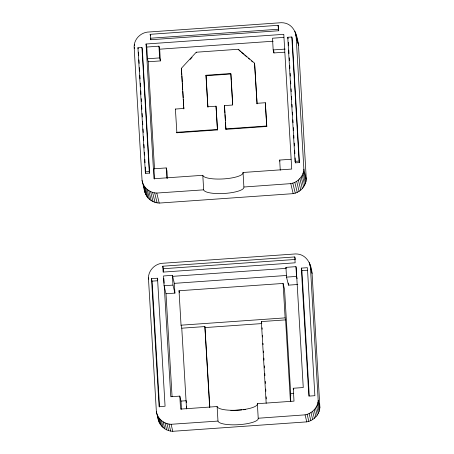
<?xml version="1.0" encoding="UTF-8"?>
<svg xmlns="http://www.w3.org/2000/svg" width="454" height="454" viewBox="0 0 454 454"><rect width="100%" height="100%" fill="white"/><g stroke="black" fill="none" stroke-linecap="round" stroke-linejoin="round"><path stroke-width="0.68" d="M134.31 44.554L134.112 46.637L142.068 180.533C144.014 186.895 143.901 194.817 149.531 199.374C152.232 201.638 155.682 202.938 159.206 203.08L293.188 193.648C300.145 192.468 305.945 186.299 306.297 179.188L298.494 45.281C297.234 34.981 293.783 22.706 281.31 22.7L147.272 32.115C140.899 33 135.354 38.159 134.31 44.554L134.634 45.888M158.571 420.784L156.38 411.761L148.43 277.865C148.52 270.635 154.496 264.285 161.59 263.343L295.628 253.928C306.439 253.882 311.37 263.927 312.08 273.501L319.888 407.408C319.531 414.519 313.737 420.688 306.779 421.874L172.792 431.3C165.324 431.198 158.23 424.984 157.998 417.368M142.068 180.533C143.175 187.547 149.752 192.933 156.778 193.058L203.659 189.846A20.192 5.045 -3.4 0 0 224.985 193.41A20.192 5.045 -3.4 0 0 243.9 187.014L290.764 183.626C297.722 182.446 303.516 176.277 303.874 169.16L296.065 35.259L295.628 33.221M156.38 411.761C157.493 418.775 164.064 424.161 171.096 424.286L217.977 421.074A20.192 5.045 -3.4 0 0 239.298 424.638A20.192 5.045 -3.4 0 0 258.218 418.242L305.077 414.854C312.04 413.673 317.834 407.505 318.192 400.388L310.383 266.487L309.94 264.449M183.722 106.838L183.847 108.949L181.362 68.31L196.242 52.221L238.237 49.27L254.586 63.202L257.066 103.807L254.586 63.202M190.118 59.451L192.042 57.38M150.178 34.317L278.137 25.328L278.733 30.747L150.773 39.731L150.178 34.317L150.541 35.821M150.41 38.227L278.37 29.243L278.733 30.747M146.046 44.004L283.784 34.328L291.723 169.058L243.043 172.475A20.192 5.045 -3.4 0 1 224.128 178.87A20.192 5.045 -3.4 0 1 202.802 175.301L153.985 178.734L146.046 44.004L146.778 47.04L147.471 58.765L148.197 61.772L154.513 168.967M146.778 47.04L158.945 46.183L159.677 49.191L160.364 60.915L148.197 61.772M283.852 37.41L272.491 38.21L273.177 49.934L273.91 52.942L284.601 52.193M137.942 47.795L141.937 47.517L142.301 49.021L149.627 173.099L145.666 173.377L145.303 171.879L137.942 47.795L138.186 48.799M287.757 37.273L291.82 36.99L292.183 38.488L299.436 162.572L295.412 162.855L295.049 161.352L287.757 37.273L288.12 38.777M159.677 49.191L273.217 41.218M147.471 58.765L159.638 57.908L160.364 60.915M273.177 49.934L285.214 49.089M217.517 129.935L217.398 129.452L176.765 132.307L176.884 132.789L217.517 129.935L216.03 106.196L207.824 106.769L205.968 75.262L230.802 73.52L232.658 105.027L224.424 105.606L225.91 129.35L266.81 126.473L265.323 102.735L256.947 103.319M205.968 75.262L206.082 75.75L230.921 74.002L231.29 80.307M176.884 132.789L175.397 109.051L183.728 108.466M225.791 128.862L266.691 125.991L266.81 126.473M167.395 178.445L166.953 170.925L166.226 167.923L153.951 168.786L154.559 179.041M280.266 170.227L279.67 160.058L291.031 159.258M145.303 171.879L149.264 171.595L149.627 173.099M295.049 161.352L299.072 161.068L299.436 162.572M162.776 266.209L294.788 256.936L295.395 259.444L163.383 268.717L162.776 266.209L163.122 272.088L295.134 262.815L294.788 256.936M166.005 293.744L174.921 293.119L174.342 283.353L172.401 275.334L163.491 275.964L164.064 285.725L166.005 293.744L172.072 396.711M297.801 284.488L288.46 285.14L286.519 277.122L285.946 267.361L295.951 266.657L296.195 267.661L303.255 387.546L293.25 388.249L294.01 401.132L257.361 403.702A20.192 5.045 -3.4 0 1 238.446 410.098A20.192 5.045 -3.4 0 1 217.12 406.529L180.573 409.099L179.812 396.109L170.789 396.745L164.308 286.729M172.645 276.338L286.185 268.365L285.946 267.361M157.515 278.211L165.074 406.222L159.087 406.642L151.494 278.637L157.515 278.211L157.816 279.465M301.308 268.11L307.398 267.684L314.877 395.695L308.834 396.121L301.308 268.11L301.916 270.618L309.27 395.797M151.494 278.637L152.101 281.139L157.453 280.765M301.916 270.618L307.33 270.238M174.342 283.353L286.474 275.476M164.064 285.725L172.98 285.101L174.921 293.119M286.519 277.122L296.524 276.418L297.081 278.699M186.503 408.481L181.77 328.191L181.044 325.183L179.018 290.753L283.092 283.444L284.556 289.487L290.804 395.553L290.31 393.516L293.766 393.277M181.044 325.183L285.123 317.874L285.606 319.877L290.424 401.58M266.18 403.283L261.362 321.58L285.606 319.877M181.77 328.191L204.89 326.568L209.822 407.159M205.134 327.567L261.85 323.583M179.812 396.109L181.015 401.092L186.231 400.723L186.35 402.777M230.842 410.632L241.908 409.854M243.293 409.758L245.364 409.61M240.461 51.557L238.237 49.27M241.517 52.454L243.628 54.253M244.683 55.15L246.794 56.949M248.372 58.294L249.428 59.196M251.539 60.995L252.594 61.892M297.563 41.944L298.051 43.244M144.979 192.564L144.406 189.148M296.065 35.259L298.494 45.281M294.89 31.269L297.319 41.297M303.874 169.16L306.297 179.188M303.613 171.215L306.036 181.237M303.068 173.212L305.491 183.24M302.256 175.131L304.679 185.153M301.189 176.929L303.613 186.952M299.884 178.575L302.307 188.603M298.363 180.045L300.792 190.067M296.661 181.305L299.09 191.327M294.805 182.332L297.228 192.354M292.824 183.11L295.253 193.132M290.764 183.626L293.188 193.648M309.208 262.497L312.08 273.501M279.67 160.058L279.959 161.261M318.192 400.388L319.888 407.408M317.931 402.443L319.627 409.457M317.386 404.44L319.083 411.46M316.574 406.358L318.271 413.378M315.502 408.157L317.204 415.177M314.202 409.803L315.899 416.823M312.681 411.273L314.378 418.287M310.979 412.533L312.675 419.547M309.123 413.56L310.82 420.574M307.142 414.337L308.839 421.352M305.077 414.854L306.779 421.874M293.25 388.249L293.551 389.492M224.424 105.606L224.543 106.094M196.242 52.221L196.361 52.709M261.362 321.58L261.686 322.913M181.362 68.31L181.816 74.428M175.397 109.051L175.511 109.533M134.27 47.301L134.594 48.64M156.778 193.058L159.206 203.08M179.018 290.753L179.506 292.768M154.666 192.848L157.09 202.87M152.601 192.36L155.024 202.382M150.632 191.605L153.055 201.627M148.787 190.595L151.21 200.617M147.107 189.352L149.531 199.374M145.615 187.894L148.038 197.916M144.344 186.254L146.773 196.276M143.316 184.46L145.745 194.482M148.43 277.865L148.736 279.142M171.096 424.286L172.792 431.3M168.979 424.076L170.676 431.09M166.919 423.588L168.616 430.602M164.95 422.833L166.646 429.847M163.105 421.823L164.802 428.837M161.42 420.58L163.122 427.594M159.933 419.121L161.63 426.141M158.662 417.481L160.358 424.496M157.634 415.688L159.331 422.702M288.33 42.301L288.534 45.826M288.784 50.053L288.994 53.583M289.238 57.811L289.408 60.632M289.697 65.563L289.862 68.384M290.151 73.321L290.316 76.141M290.605 81.073L290.77 83.894M291.065 88.831L291.23 91.651M291.519 96.583L291.684 99.403M291.973 104.341L292.138 107.161M292.427 112.093L292.597 114.913M292.887 119.85L293.051 122.671M293.341 127.608L293.505 130.423M293.795 135.36L293.959 138.181M294.254 143.118L294.419 145.933M294.669 150.166L294.873 153.69M295.123 157.918L295.412 162.855M295.951 266.657L296.524 276.418M278.137 25.328L278.37 29.243M288.335 283.052L288.46 285.14M273.785 50.871L273.91 52.942M290.31 393.516L290.793 401.654M283.092 283.444L285.123 317.874M265.323 102.735L266.691 125.991M262.1 327.811L262.179 329.218M262.554 335.557L262.639 336.964M263.014 343.303L263.093 344.717M263.468 351.055L263.553 352.463M263.882 358.098L264.007 360.209M264.341 365.845L264.466 367.956M264.796 373.591L264.92 375.702M265.25 381.337L265.374 383.454M265.709 389.089L265.834 391.2M266.163 396.836L266.288 398.947M257.361 403.702L258.218 418.242M243.043 172.475L243.9 187.014M231.375 81.709L232.698 104.114M224.582 106.798L224.957 113.137M225.036 114.55L225.411 120.889M225.496 122.302L225.91 129.35M216.03 106.196L217.398 129.452M206.082 75.75L207.938 107.258M217.12 406.529L217.977 421.074M202.802 175.301L203.659 189.846M204.89 326.568L209.663 407.561M181.895 75.841L182.27 82.18M182.355 83.587L182.729 89.926M182.809 91.339L183.183 97.678M183.268 99.085L183.637 105.43M186.554 406.194L186.713 408.929M181.015 401.092L181.498 409.292M166.226 167.923L166.834 178.178M158.945 46.183L159.638 57.908M172.401 275.334L172.98 285.101M150.694 38.431L150.773 39.731M163.383 268.717L163.576 271.98M163.815 278.359L164.104 283.239M141.937 47.517L149.264 171.595M138.476 52.119L138.686 55.643M138.935 59.871L139.145 63.401M139.395 67.629L139.605 71.153M139.855 75.387L140.065 78.911M140.314 83.139L140.524 86.663M140.774 90.896L140.984 94.421M141.234 98.649L141.404 101.469M141.654 105.697L141.864 109.227M142.113 113.455L142.323 116.979M142.573 121.207L142.783 124.737M143.033 128.964L143.243 132.489M143.492 136.716L143.702 140.246M143.952 144.474L144.162 147.998M144.412 152.232L144.582 155.047M144.832 159.28L145.042 162.804M145.291 167.032L145.501 170.562M145.581 171.97L145.666 173.377M152.101 281.139L159.57 407.028M291.82 36.99L299.072 161.068"/></g></svg>
